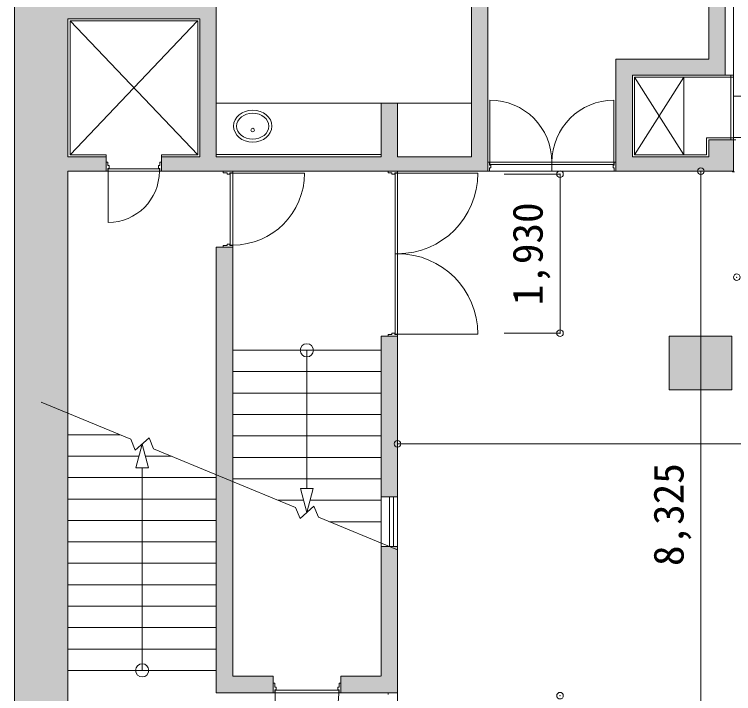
# Model space of a CAD drawing. Units: millimetres, scale not verified. Extents: x -41541 to 40812, y -111456 to -40681.
# Drawn here: x -41541 to -32814, y -96576 to -88339 of the extents above; entities that cross this region are included whole.
import ezdxf
from ezdxf.enums import TextEntityAlignment as Align

# ---------------------------------------------------------------- set-up
doc = ezdxf.new("R2010")
doc.units = ezdxf.units.MM
doc.header["$LTSCALE"] = 200
doc.header["$PDMODE"] = 32
doc.header["$PDSIZE"] = 80
for name, color, linetype, lineweight in [('0-1_躯体', 7, 'Continuous', 9), ('0-2_建具', 7, 'Continuous', 9), ('0-5_設備機器', 7, 'Continuous', 9), ('0-6_寸法', 4, 'Continuous', 5)]:
    doc.layers.add(name, color=color, linetype=linetype, lineweight=lineweight)
doc.styles.add('ＭＳ ゴシック', font='')
doc.styles.get('ＭＳ ゴシック').set_extended_font_data('MS Gothic')

msp = doc.modelspace()

# ---------------------------------------------------------------- linework, layer by layer
at = {"layer": '0-1_躯体'}
for p, q in [((-32816.1, -61466.2), (-32816.1, -90241.2)), ((-32916.1, -79666.2), (-32916.1, -89076.2)), ((-35996.1, -88993), (-35996.1, -83556.2)), ((-35796.1, -88993), (-35796.1, -84706.2)), ((-41541.1, -85826.2), (-41541.1, -99246.2)), ((-39091.1, -85826.2), (-39091.1, -90066.2)), ((-33116.1, -88881.2), (-33116.1, -86541.2)), ((-39291.1, -88391.2), (-39291.1, -90066.2)), ((-39316.2, -90041.1), (-40866.1, -88416.2)), ((-39320.4, -88417.2), (-40866.1, -90041.2)), ((-39316.1, -88416.2), (-39316.1, -90041.2)), ((-35996.1, -88628.8), (-35996.1, -90066.2)), ((-35796.1, -88628.8), (-35796.1, -90241.2)), ((-34041.1, -89076.2), (-34041.1, -90066.2)), ((-32816.1, -89076.2), (-34041.1, -89076.2)), ((-34016.1, -89101.2), (-34016.1, -90041.2)), ((-32816.1, -89101.2), (-34016.1, -89101.2)), ((-33416.1, -89101.2), (-34016.1, -90041.2)), ((-32846.1, -89076.2), (-32846.1, -89101.2)), ((-3792.2, -89331.2), (-32816.1, -89331.2)), ((-32816.1, -89836.2), (-32816.1, -89331.2)), ((-37091.1, -89416.2), (-37091.1, -90066.2)), ((-37091.1, -89416.2), (-35996.1, -89416.2)), ((-36891.1, -90066.2), (-36891.1, -89416.2)), ((-33141.1, -90041.2), (-33141.1, -89836.2)), ((-32816.1, -89836.2), (-33141.1, -89836.2)), ((-33116.1, -90066.2), (-33116.1, -89861.2)), ((-32816.1, -89861.2), (-33116.1, -89861.2)), ((-32846.1, -89836.2), (-32846.1, -89861.2)), ((-32816.1, -89831.2), (-27346.1, -89831.2)), ((-32786.1, -89861.2), (-32816.1, -89861.2)), ((-40891.1, -90066.2), (-40426.7, -90066.2)), ((-39756.9, -90041.2), (-39316.1, -90041.2)), ((-39756.9, -90041.2), (-39756.9, -90241.2)), ((-39756.9, -90066.2), (-39291.1, -90066.2)), ((-39091.1, -90066.2), (-37091.1, -90066.2)), ((-36891.1, -90066.2), (-35996.1, -90066.2)), ((-34041.1, -90066.2), (-33116.1, -90066.2)), ((-34016.1, -90041.2), (-33141.1, -90041.2)), ((-40891.1, -98566.2), (-40891.1, -90241.2)), ((-38891.1, -96366.2), (-38891.1, -90241.2)), ((-36891.1, -98222.5), (-36891.1, -90241.2)), ((-39091.1, -91161.2), (-39091.1, -96566.2)), ((-38891.1, -91161.2), (-39091.1, -91161.2)), ((-36891.1, -92241.2), (-37091.1, -92241.2)), ((-37091.1, -96366.2), (-37091.1, -92241.2)), ((-33596.1, -92241.2), (-33596.1, -92891.2)), ((-33596.1, -92241.2), (-33596.1, -92891.2)), ((-36891.1, -94191.2), (-37091.1, -94191.2)), ((-36891.1, -94791.2), (-37091.1, -94791.2)), ((-38891.1, -96366.2), (-38401.1, -96366.2)), ((-38401.1, -96566.2), (-38401.1, -96366.2)), ((-37191.1, -96366.2), (-37581.1, -96366.2)), ((-37581.1, -96566.2), (-37581.1, -96366.2)), ((-37434.6, -96366.2), (-37097.2, -96366.2)), ((-37843.4, -96566.2), (-39091.1, -96566.2)), ((-37906.2, -96566.2), (-36891.1, -96566.2))]:
    msp.add_line(p, q, dxfattribs=at)
for points in [[(-40891.1, -90066.2), (-40891.1, -88391.2), (-39291.1, -88391.2)], [(-40866.1, -90041.2), (-40866.1, -88416.2), (-39316.1, -88416.2)], [(-33116.1, -88881.2), (-34241.1, -88881.2), (-34241.1, -90241.2)], [(-33416.1, -89101.2), (-33416.1, -90041.2), (-34016.1, -89101.2)], [(-40866.1, -90041.2), (-40426.7, -90041.2), (-40426.7, -90241.2)], [(-32816.1, -90241.2), (-36891.1, -90241.2), (-38891.1, -90241.2), (-40891.1, -90241.2)], [(-33596.1, -92241.2), (-32836.1, -92241.2), (-32836.1, -92891.2), (-33596.1, -92891.2)], [(-33596.1, -92241.2), (-32836.1, -92241.2), (-32836.1, -92891.2), (-33596.1, -92891.2)]]:
    msp.add_lwpolyline(points, dxfattribs=at)
at = {"layer": '0-1_躯体', "color": 9}
for points in [[(-35796.1, -84706.2), (-35996.1, -84706.2), (-35796.1, -90066.2), (-35996.1, -90066.2)], [(-40891.1, -86566.2), (-41541.1, -86566.2), (-40891.1, -99246.2), (-41541.1, -99246.2)], [(-33116.1, -86541.2), (-33116.1, -88881.2), (-32916.1, -86541.2), (-32916.1, -88881.2)], [(-39091.1, -88241.2), (-40891.1, -88241.2), (-39091.1, -88391.2), (-40891.1, -88391.2)], [(-39091.1, -88391.2), (-39291.1, -88391.2), (-39091.1, -90066.2), (-39291.1, -90066.2)], [(-32916.1, -89076.2), (-32916.1, -88881.2), (-34241.1, -89076.2), (-34241.1, -88881.2)], [(-34241.1, -90241.2), (-34041.1, -90241.2), (-34241.1, -89076.2), (-34041.1, -89076.2)], [(-36891.1, -89416.2), (-37091.1, -89416.2), (-36891.1, -90241.2), (-37091.1, -90241.2)], [(-32816.1, -89861.2), (-33116.1, -89861.2), (-32816.1, -90066.2), (-33116.1, -90066.2)], [(-40426.7, -90066.2), (-40891.1, -90066.2), (-40426.7, -90241.2), (-40891.1, -90241.2)], [(-39756.9, -90241.2), (-37091.1, -90241.2), (-39756.9, -90066.2), (-37091.1, -90066.2)], [(-35796.1, -90241.2), (-35796.1, -90066.2), (-36891.1, -90241.2), (-36891.1, -90066.2)], [(-32816.1, -90241.2), (-32816.1, -90066.2), (-34041.1, -90241.2), (-34041.1, -90066.2)], [(-38891.1, -91161.2), (-39091.1, -91161.2), (-38891.1, -96566.2), (-39091.1, -96566.2)], [(-37091.1, -94191.2), (-36891.1, -94191.2), (-37091.1, -92241.2), (-36891.1, -92241.2)], [(-32836.1, -92241.2), (-33596.1, -92241.2), (-32836.1, -92891.2), (-33596.1, -92891.2)], [(-36891.1, -96566.2), (-36891.1, -94791.2), (-37091.1, -96566.2), (-37091.1, -94791.2)], [(-38401.1, -96366.2), (-39091.1, -96366.2), (-38401.1, -96566.2), (-39091.1, -96566.2)], [(-37091.1, -96366.2), (-37581.1, -96366.2), (-37091.1, -96566.2), (-37581.1, -96566.2)]]:
    msp.add_solid(points, dxfattribs=at)
at = {"layer": '0-2_建具'}
for p, q in [((-32846.1, -89076.2), (-32816.1, -89076.2)), ((-32846.1, -89836.2), (-32846.1, -89076.2)), ((-32816.1, -89101.2), (-32846.1, -89101.2)), ((-32816.1, -89861.2), (-32816.1, -89076.2)), ((-32816.1, -89836.2), (-32846.1, -89836.2)), ((-32816.1, -89836.2), (-32846.1, -89836.2)), ((-32846.1, -89836.2), (-32846.1, -89861.2)), ((-32816.1, -89861.2), (-32846.1, -89861.2)), ((-32816.1, -90241.2), (-32816.1, -89858.2)), ((-32816.1, -89861.2), (-32786.1, -89861.2)), ((-40426.9, -90241.2), (-40426.9, -90131.2)), ((-40406.9, -90131.2), (-40426.9, -90131.2)), ((-39776.9, -90171.2), (-39776.9, -90131.2)), ((-39776.9, -90131.2), (-39756.9, -90131.2)), ((-39756.9, -90241.2), (-39756.9, -90131.2)), ((-35796.1, -90131.2), (-35796.1, -90241.2)), ((-35796.1, -90131.2), (-35776.1, -90131.2)), ((-35796.1, -90131.2), (-35776.1, -90131.2)), ((-35776.1, -90131.2), (-35776.1, -90166.2)), ((-35771.1, -90131.2), (-35771.1, -90161.2)), ((-35771.1, -90131.2), (-35018.6, -90131.2)), ((-35771.1, -90131.2), (-35771.1, -90161.2)), ((-35043.6, -90131.2), (-35023.6, -90131.2)), ((-35018.6, -90131.2), (-35018.6, -90241.2)), ((-35018.6, -90131.2), (-35018.6, -90161.2)), ((-34266.1, -90131.2), (-35018.6, -90131.2)), ((-35018.6, -90131.2), (-35018.6, -90161.2)), ((-34266.1, -90131.2), (-34266.1, -90161.2)), ((-34241.1, -90131.2), (-34261.1, -90131.2)), ((-34241.1, -90131.2), (-34241.1, -90241.2)), ((-40426.9, -90241.2), (-40406.9, -90241.2)), ((-40401.9, -90241.2), (-40401.9, -90211.2)), ((-40401.9, -90211.2), (-39781.9, -90211.2)), ((-40401.9, -90241.2), (-39781.9, -90241.2)), ((-40391.9, -90206.2), (-40391.9, -90171.2)), ((-39791.9, -90206.2), (-39791.9, -90171.2)), ((-39791.9, -90171.2), (-39776.9, -90171.2)), ((-39781.9, -90241.2), (-39781.9, -90211.2)), ((-39756.9, -90241.2), (-39776.9, -90241.2)), ((-38891.1, -90241.2), (-39006.1, -90241.2)), ((-38891.1, -90241.2), (-38891.1, -90261.2)), ((-37006.1, -90241.2), (-36891.1, -90241.2)), ((-36891.1, -90241.2), (-36891.1, -90261.2)), ((-35776.1, -90241.2), (-35796.1, -90241.2)), ((-35776.1, -90166.2), (-35761.1, -90166.2)), ((-35761.1, -90201.2), (-35776.1, -90201.2)), ((-35771.1, -90161.2), (-35018.6, -90161.2)), ((-35761.1, -90166.2), (-35761.1, -90201.2)), ((-35761.1, -90166.2), (-35761.1, -90201.2)), ((-34266.1, -90161.2), (-35018.6, -90161.2)), ((-34276.1, -90166.2), (-34276.1, -90201.2)), ((-34276.1, -90201.2), (-34261.1, -90201.2)), ((-34261.1, -90201.2), (-34261.1, -90241.2)), ((-34261.1, -90241.2), (-34241.1, -90241.2)), ((-32826.1, -90246.2), (-32826.1, -90241.2)), ((-32826.1, -90246.2), (-32826.1, -90241.2)), ((-32826.1, -90241.2), (-32816.1, -90241.2)), ((-38926.1, -90276.2), (-38961.1, -90276.2)), ((-38926.1, -90261.2), (-38926.1, -90276.2)), ((-38891.1, -90261.2), (-38926.1, -90261.2)), ((-38891.1, -90266.2), (-38921.1, -90266.2)), ((-38921.1, -90266.2), (-38921.1, -91136.2)), ((-38891.1, -90266.2), (-38891.1, -91136.2)), ((-36926.1, -90276.2), (-36961.1, -90276.2)), ((-36926.1, -90261.2), (-36926.1, -90276.2)), ((-36891.1, -90261.2), (-36926.1, -90261.2)), ((-36891.1, -90266.2), (-36921.1, -90266.2)), ((-36921.1, -90266.2), (-36921.1, -91246.2)), ((-36891.1, -90266.2), (-36891.1, -91246.2)), ((-32826.1, -90246.2), (-32803.6, -90246.2)), ((-39006.1, -91161.2), (-39006.1, -91141.2)), ((-38891.1, -91161.2), (-39006.1, -91161.2)), ((-38926.1, -91126.2), (-38961.1, -91126.2)), ((-38891.1, -91136.2), (-38921.1, -91136.2)), ((-38891.1, -91161.2), (-38891.1, -91141.2)), ((-36921.1, -92216.2), (-36921.1, -91236.2)), ((-36891.1, -91241.2), (-36921.1, -91241.2)), ((-36891.1, -92216.2), (-36891.1, -91236.2)), ((-36891.1, -91271.2), (-36891.1, -91251.2)), ((-37006.1, -92241.2), (-36891.1, -92241.2)), ((-36926.1, -92206.2), (-36961.1, -92206.2)), ((-36891.1, -92216.2), (-36921.1, -92216.2)), ((-36891.1, -92241.2), (-36891.1, -92221.2)), ((-37091.1, -92411.2), (-38891.1, -92411.2)), ((-38891.1, -92411.2), (-38891.1, -94004.9)), ((-37991.1, -92411.2), (-37991.1, -94090.1)), ((-37091.1, -92411.2), (-37091.1, -94791.2)), ((-37091.1, -92671.2), (-38891.1, -92671.2)), ((-37091.1, -92931.2), (-38891.1, -92931.2)), ((-40129.7, -93491.6), (-41215.6, -93041.6)), ((-37091.1, -93191.2), (-38891.1, -93191.2)), ((-40891.1, -96296.2), (-40891.1, -93436.2)), ((-40891.1, -93436.2), (-40263.4, -93436.2)), ((-37091.1, -93451.2), (-38891.1, -93451.2)), ((-39991.1, -93549), (-40068.5, -93837.8)), ((-39991.1, -93549), (-39913.8, -93837.8)), ((-39852.6, -93606.4), (-38128.8, -94320.7)), ((-40891.1, -93696.2), (-40030.6, -93696.2)), ((-39951.7, -93696.2), (-39635.9, -93696.2)), ((-37091.1, -93711.2), (-38891.1, -93711.2)), ((-39913.8, -93837.8), (-40068.5, -93837.8)), ((-39991.1, -96296.2), (-39991.1, -93837.8)), ((-39091.1, -93956.2), (-40891.1, -93956.2)), ((-39091.1, -96296.2), (-39091.1, -93921.9)), ((-37091.1, -93971.2), (-38891.1, -93971.2)), ((-37913.8, -94090.1), (-38068.5, -94090.1)), ((-38068.5, -94090.1), (-37991.1, -94378.9)), ((-37913.8, -94090.1), (-37991.1, -94378.9)), ((-39091.1, -94216.2), (-40891.1, -94216.2)), ((-38343.9, -94231.2), (-38030.7, -94231.2)), ((-37091.1, -94231.2), (-37951.5, -94231.2)), ((-37091.1, -94191.2), (-36891.1, -94191.2)), ((-37091.1, -94797.7), (-37091.1, -94191.2)), ((-36991.1, -94791.2), (-36991.1, -94191.2)), ((-36941.1, -94791.2), (-36941.1, -94191.2)), ((-36891.1, -94791.2), (-36891.1, -94191.2)), ((-38128.8, -94320.7), (-38074.7, -94451.4)), ((-38074.7, -94451.4), (-37905.7, -94304.9)), ((-37905.7, -94304.9), (-37851.6, -94435.5)), ((-39091.1, -94476.2), (-40891.1, -94476.2)), ((-37851.6, -94435.5), (-36891.1, -94833.5)), ((-37091.1, -94491.2), (-37717.6, -94491.2)), ((-39091.1, -94736.2), (-40891.1, -94736.2)), ((-37091.1, -94791.2), (-36891.1, -94791.2)), ((-39091.1, -94996.2), (-40891.1, -94996.2)), ((-39091.1, -95256.2), (-40891.1, -95256.2)), ((-39091.1, -95516.2), (-40891.1, -95516.2)), ((-39091.1, -96296.2), (-39091.1, -95736.2)), ((-39091.1, -95776.2), (-40891.1, -95776.2)), ((-39091.1, -96036.2), (-40891.1, -96036.2)), ((-39091.1, -96296.2), (-40891.1, -96296.2)), ((-38381.1, -96496.2), (-38381.1, -96451.2)), ((-38366.1, -96496.2), (-38381.1, -96496.2)), ((-38366.1, -96531.2), (-38366.1, -96496.2)), ((-37616.1, -96531.2), (-37616.1, -96496.2)), ((-37616.1, -96496.2), (-37601.1, -96496.2)), ((-37601.1, -96496.2), (-37601.1, -96451.2)), ((-37601.1, -96451.2), (-37581.1, -96451.2)), ((-37581.1, -96566.2), (-37581.1, -96451.2)), ((-38401.1, -96566.2), (-38381.1, -96566.2)), ((-38381.1, -96531.2), (-38366.1, -96531.2)), ((-38381.1, -96566.2), (-38381.1, -96531.2)), ((-38376.1, -96566.2), (-38376.1, -96536.2)), ((-38376.1, -96536.2), (-37606.1, -96536.2)), ((-38376.1, -96566.2), (-37606.1, -96566.2)), ((-37601.1, -96531.2), (-37616.1, -96531.2)), ((-37606.1, -96566.2), (-37606.1, -96536.2)), ((-37601.1, -96566.2), (-37601.1, -96531.2)), ((-37581.1, -96566.2), (-37601.1, -96566.2)), ((-37006.1, -96586.2), (-37006.1, -96566.2)), ((-36891.1, -96566.2), (-37006.1, -96566.2)), ((-36891.1, -96566.2), (-36891.1, -96586.2))]:
    msp.add_line(p, q, dxfattribs=at)
at = {"layer": '0-2_建具', "color": 4, "lineweight": 5}
for p, q in [((-35771.1, -90131.2), (-35771.1, -89378.7)), ((-34266.1, -90131.2), (-34266.1, -89378.7)), ((-40401.9, -90241.2), (-40401.9, -90861.2)), ((-38891.1, -90266.2), (-38021.1, -90266.2)), ((-36891.1, -90266.2), (-35916.1, -90266.2)), ((-36891.1, -92216.2), (-35916.1, -92216.2)), ((-38376.1, -96566.2), (-38376.1, -97336.2))]:
    msp.add_line(p, q, dxfattribs=at)
at = {"layer": '0-2_建具'}
for points in [[(-40391.9, -90171.2), (-40406.9, -90171.2), (-40406.9, -90131.2)], [(-35776.1, -90131.2), (-35776.1, -90166.2), (-35761.1, -90166.2)], [(-34261.1, -90131.2), (-34261.1, -90166.2), (-34276.1, -90166.2)], [(-40406.9, -90241.2), (-40406.9, -90206.2), (-40391.9, -90206.2)], [(-39776.9, -90241.2), (-39776.9, -90206.2), (-39791.9, -90206.2)], [(-38961.1, -90276.2), (-38961.1, -90261.2), (-39006.1, -90261.2), (-39006.1, -90241.2)], [(-36961.1, -90276.2), (-36961.1, -90261.2), (-37006.1, -90261.2), (-37006.1, -90241.2)], [(-35761.1, -90201.2), (-35776.1, -90201.2), (-35776.1, -90241.2)], [(-38961.1, -91126.2), (-38961.1, -91141.2), (-39006.1, -91141.2)], [(-38891.1, -91141.2), (-38926.1, -91141.2), (-38926.1, -91126.2)], [(-36961.1, -92206.2), (-36961.1, -92221.2), (-37006.1, -92221.2), (-37006.1, -92241.2)], [(-36891.1, -92221.2), (-36926.1, -92221.2), (-36926.1, -92206.2)], [(-39852.6, -93606.4), (-39906.7, -93475.7), (-40075.6, -93622.2), (-40129.7, -93491.6)], [(-38381.1, -96451.2), (-38401.1, -96451.2), (-38401.1, -96566.2)]]:
    msp.add_lwpolyline(points, dxfattribs=at)
for centre in [(-37992.7, -92412.7), (-39989.6, -96294.6)]:
    msp.add_circle(centre, 80, dxfattribs=at)
at = {"layer": '0-2_建具', "color": 4, "lineweight": 5}
for centre, radius, start, end in [((-35771.1, -90131.2), 752.5, 0, 90), ((-34266.1, -90131.2), 752.5, 90, 180), ((-40401.9, -90241.2), 620, 270, 0), ((-38891.1, -90266.2), 870, 270, 0), ((-36891.1, -90266.2), 975, 270, 0), ((-36891.1, -92216.2), 975, 0, 90), ((-38376.1, -96566.2), 770, 270, 0)]:
    msp.add_arc(centre, radius, start, end, dxfattribs=at)
at = {"layer": '0-5_設備機器'}
for p, q in [((-39091.1, -89416.2), (-37091.1, -89416.2)), ((-39091.1, -90066.2), (-39091.1, -89416.2)), ((-39091.1, -90036.2), (-37091.1, -90036.2))]:
    msp.add_line(p, q, dxfattribs=at)
msp.add_lwpolyline([(-39091.1, -90066.2), (-37091.1, -90066.2), (-37091.1, -89416.2)], dxfattribs=at)
msp.add_circle((-38649.4, -89742.7), 22.2, dxfattribs=at)
for major_axis, ratio in [((-232.5, 1), 0.8356), ((-195.3, 0.8), 0.8043)]:
    msp.add_ellipse((-38649.4, -89693.9), major_axis=major_axis, ratio=ratio, dxfattribs=at)
at = {"layer": '0-6_寸法'}
for p, q in [((-33210.4, -90241.2), (-33210.4, -98566.2)), ((-34920.3, -90276.2), (-35598.3, -90276.2)), ((-34920.3, -92206.2), (-34920.3, -90276.2)), ((-34920.3, -92206.2), (-35598.3, -92206.2)), ((-27296.1, -93546.9), (-36891.1, -93546.9))]:
    msp.add_line(p, q, dxfattribs=at)
for p in [(-34920.3, -90276.2), (-33210.4, -90241.2), (-32776.1, -91527.1), (-34920.3, -92206.2), (-36891.1, -93546.9), (-34920.3, -96601.2)]:
    msp.add_point(p, dxfattribs=at)

# ---------------------------------------------------------------- texts
at = {"layer": '0-6_寸法', "style": 'ＭＳ ゴシック'}
for s, p in [('1,930', (-35020.3, -91866.2)), ('8,325', (-33310.4, -95028.7))]:
    msp.add_text(s, height=366.6, rotation=90, dxfattribs=at).set_placement(p, align=Align.BOTTOM_LEFT)

doc.saveas('drawing.dxf')
